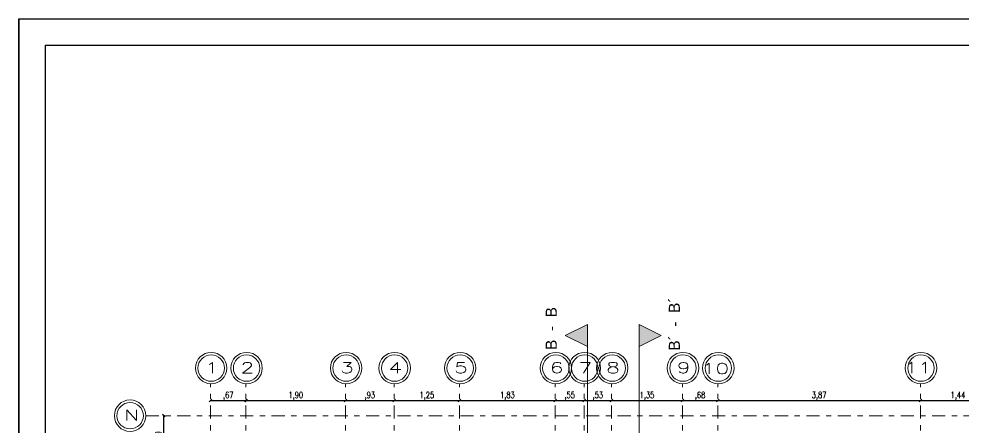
# Model space of a CAD drawing. Header units: metres. Extents: x -50 to 76, y -61 to 14.
# Drawn here: x -50.04 to -32.04, y 6.43 to 14.2 of the extents above; entities that cross this region are included whole.
import ezdxf

# ---------------------------------------------------------------- set-up
doc = ezdxf.new("R2010")
doc.units = ezdxf.units.M
doc.header["$MEASUREMENT"] = 0
doc.linetypes.add('CENTERX2', pattern=[4, 2.5, -0.5, 0.5, -0.5])
doc.linetypes.add('DASHDOT2', pattern=[0.5, 0.25, -0.125, 0, -0.125])
for name, color, linetype, lineweight in [('1 CORTES', 113, 'Continuous', 18), ('_TXT1', 7, 'Continuous', 0), ('achurados', 251, 'Continuous', 0), ('COTAS', 251, 'Continuous', 35), ('EJES', 251, 'CENTERX2', 0), ('F-PLANO 3', 81, 'Continuous', 20)]:
    doc.layers.add(name, color=color, linetype=linetype, lineweight=lineweight)
doc.styles.add('Estilo_Generado_1', font='arial.ttf')
doc.styles.add('ROMANS', font='romans', dxfattribs={"width": 0.7})
doc.dimstyles.new('Copy of ISO-25', dxfattribs={"dimtxt": 0.12, "dimasz": 0.05, "dimexe": 1.25, "dimexo": 0.625, "dimgap": 0.018, "dimtad": 1, "dimzin": 4, "dimtxsty": 'ROMANS', "dimblk": 'OBLIQUE', "dimcen": 2.5, "dimse1": 1, "dimse2": 1, "dimclrd": 251, "dimclrt": 14, "dimadec": 0, "dimazin": 0, "dimtfac": 1, "dimtix": 1, "dimtmove": 0, "dimatfit": 3, "dimldrblk": 'OBLIQUE', "dimfxl": 1, "dimtfill": 1, "dimarcsym": 0})

# ---------------------------------------------------------------- blocks, each defined once
blk = doc.blocks.new('FORMATO')
for p, q in [((-116.387, -6.272), (-56.387, -6.272)), ((-116.387, -41.272), (-116.387, -6.272)), ((-116.387, -6.272), (-116.387, -41.272)), ((-116.387, -6.272), (-116.387, -41.272)), ((-115.887, -6.772), (-56.887, -6.772)), ((-115.887, -6.772), (-115.887, -40.772))]:
    blk.add_line(p, q)
blk = doc.blocks.new('_Oblique')
at = {"color": 0, "linetype": 'ByBlock', "lineweight": -2}
blk.add_line((-0.5, -0.5), (0.5, 0.5), dxfattribs=at)
blk = doc.blocks.new('*D362')
at = {"layer": 'COTAS', "color": 251, "lineweight": -2, "transparency": 16777216}
blk.add_line((-47.271, 5.825), (-47.271, 6.625), dxfattribs=at)
at = {"layer": 'Defpoints', "color": 0, "transparency": 16777216}
for p in [(-47.271, 6.625), (-47.271, 6.625), (-47.271, 5.825)]:
    blk.add_point(p, dxfattribs=at)
at = {"layer": 'COTAS', "color": 251, "lineweight": -2, "transparency": 16777216, "xscale": 0.05, "yscale": 0.05, "zscale": 0.05}
for p, rotation in [((-47.271, 6.625), 90), ((-47.271, 5.825), 270)]:
    blk.add_blockref('_Oblique', p, dxfattribs=dict(at, rotation=rotation))
at = {"layer": 'COTAS', "color": 14, "transparency": 16777216, "insert": (-47.36, 6.225), "char_height": 0.12, "attachment_point": 5, "rotation": 90, "style": 'ROMANS', "bg_fill": 3, "box_fill_scale": 1.25, "bg_fill_color": 256, "bg_fill_true_color": 13158600, "bg_fill_transparency": 0}
blk.add_mtext(',80', dxfattribs=at)
blk = doc.blocks.new('*D309')
at = {"layer": 'COTAS', "color": 251, "lineweight": -2, "transparency": 16777216}
blk.add_line((-46.381, 6.912), (-45.706, 6.912), dxfattribs=at)
at = {"layer": 'Defpoints', "color": 0, "transparency": 16777216}
for p in [(-45.706, 6.912), (-46.381, 6.625), (-45.706, 6.625)]:
    blk.add_point(p, dxfattribs=at)
at = {"layer": 'COTAS', "color": 251, "lineweight": -2, "transparency": 16777216, "xscale": 0.05, "yscale": 0.05, "zscale": 0.05, "rotation": 180}
blk.add_blockref('_Oblique', (-46.381, 6.912), dxfattribs=at)
at = {"layer": 'COTAS', "color": 251, "lineweight": -2, "transparency": 16777216, "xscale": 0.05, "yscale": 0.05, "zscale": 0.05}
blk.add_blockref('_Oblique', (-45.706, 6.912), dxfattribs=at)
at = {"layer": 'COTAS', "color": 14, "transparency": 16777216, "insert": (-46.044, 7.001), "char_height": 0.12, "attachment_point": 5, "style": 'ROMANS', "bg_fill": 3, "box_fill_scale": 1.25, "bg_fill_color": 256, "bg_fill_true_color": 13158600, "bg_fill_transparency": 0}
blk.add_mtext(',67', dxfattribs=at)
blk = doc.blocks.new('*D310')
at = {"layer": 'COTAS', "color": 251, "lineweight": -2, "transparency": 16777216}
blk.add_line((-45.706, 6.912), (-43.806, 6.912), dxfattribs=at)
at = {"layer": 'Defpoints', "color": 0, "transparency": 16777216}
for p in [(-43.806, 6.912), (-43.806, 6.7), (-45.706, 6.625)]:
    blk.add_point(p, dxfattribs=at)
at = {"layer": 'COTAS', "color": 251, "lineweight": -2, "transparency": 16777216, "xscale": 0.05, "yscale": 0.05, "zscale": 0.05, "rotation": 180}
blk.add_blockref('_Oblique', (-45.706, 6.912), dxfattribs=at)
at = {"layer": 'COTAS', "color": 251, "lineweight": -2, "transparency": 16777216, "xscale": 0.05, "yscale": 0.05, "zscale": 0.05}
blk.add_blockref('_Oblique', (-43.806, 6.912), dxfattribs=at)
at = {"layer": 'COTAS', "color": 14, "transparency": 16777216, "insert": (-44.756, 7.001), "char_height": 0.12, "attachment_point": 5, "style": 'ROMANS', "bg_fill": 3, "box_fill_scale": 1.25, "bg_fill_color": 256, "bg_fill_true_color": 13158600, "bg_fill_transparency": 0}
blk.add_mtext('1,90', dxfattribs=at)
blk = doc.blocks.new('*D311')
at = {"layer": 'COTAS', "color": 251, "lineweight": -2, "transparency": 16777216}
blk.add_line((-43.806, 6.912), (-42.881, 6.912), dxfattribs=at)
at = {"layer": 'Defpoints', "color": 0, "transparency": 16777216}
for p in [(-42.881, 6.912), (-43.806, 6.7), (-42.881, 6.7)]:
    blk.add_point(p, dxfattribs=at)
at = {"layer": 'COTAS', "color": 251, "lineweight": -2, "transparency": 16777216, "xscale": 0.05, "yscale": 0.05, "zscale": 0.05, "rotation": 180}
blk.add_blockref('_Oblique', (-43.806, 6.912), dxfattribs=at)
at = {"layer": 'COTAS', "color": 251, "lineweight": -2, "transparency": 16777216, "xscale": 0.05, "yscale": 0.05, "zscale": 0.05}
blk.add_blockref('_Oblique', (-42.881, 6.912), dxfattribs=at)
at = {"layer": 'COTAS', "color": 14, "transparency": 16777216, "insert": (-43.344, 7.001), "char_height": 0.12, "attachment_point": 5, "style": 'ROMANS', "bg_fill": 3, "box_fill_scale": 1.25, "bg_fill_color": 256, "bg_fill_true_color": 13158600, "bg_fill_transparency": 0}
blk.add_mtext(',93', dxfattribs=at)
blk = doc.blocks.new('*D312')
at = {"layer": 'COTAS', "color": 251, "lineweight": -2, "transparency": 16777216}
blk.add_line((-42.881, 6.912), (-41.631, 6.912), dxfattribs=at)
at = {"layer": 'Defpoints', "color": 0, "transparency": 16777216}
for p in [(-41.631, 6.912), (-42.881, 6.7), (-41.631, 6.7)]:
    blk.add_point(p, dxfattribs=at)
at = {"layer": 'COTAS', "color": 251, "lineweight": -2, "transparency": 16777216, "xscale": 0.05, "yscale": 0.05, "zscale": 0.05, "rotation": 180}
blk.add_blockref('_Oblique', (-42.881, 6.912), dxfattribs=at)
at = {"layer": 'COTAS', "color": 251, "lineweight": -2, "transparency": 16777216, "xscale": 0.05, "yscale": 0.05, "zscale": 0.05}
blk.add_blockref('_Oblique', (-41.631, 6.912), dxfattribs=at)
at = {"layer": 'COTAS', "color": 14, "transparency": 16777216, "insert": (-42.256, 7.001), "char_height": 0.12, "attachment_point": 5, "style": 'ROMANS', "bg_fill": 3, "box_fill_scale": 1.25, "bg_fill_color": 256, "bg_fill_true_color": 13158600, "bg_fill_transparency": 0}
blk.add_mtext('1,25', dxfattribs=at)
blk = doc.blocks.new('*D313')
at = {"layer": 'COTAS', "color": 251, "lineweight": -2, "transparency": 16777216}
blk.add_line((-41.631, 6.912), (-39.806, 6.912), dxfattribs=at)
at = {"layer": 'Defpoints', "color": 0, "transparency": 16777216}
for p in [(-39.806, 6.912), (-41.631, 6.7), (-39.806, 6.7)]:
    blk.add_point(p, dxfattribs=at)
at = {"layer": 'COTAS', "color": 251, "lineweight": -2, "transparency": 16777216, "xscale": 0.05, "yscale": 0.05, "zscale": 0.05, "rotation": 180}
blk.add_blockref('_Oblique', (-41.631, 6.912), dxfattribs=at)
at = {"layer": 'COTAS', "color": 251, "lineweight": -2, "transparency": 16777216, "xscale": 0.05, "yscale": 0.05, "zscale": 0.05}
blk.add_blockref('_Oblique', (-39.806, 6.912), dxfattribs=at)
at = {"layer": 'COTAS', "color": 14, "transparency": 16777216, "insert": (-40.719, 7.001), "char_height": 0.12, "attachment_point": 5, "style": 'ROMANS', "bg_fill": 3, "box_fill_scale": 1.25, "bg_fill_color": 256, "bg_fill_true_color": 13158600, "bg_fill_transparency": 0}
blk.add_mtext('1,83', dxfattribs=at)
blk = doc.blocks.new('*D314')
at = {"layer": 'COTAS', "color": 251, "lineweight": -2, "transparency": 16777216}
blk.add_line((-39.806, 6.912), (-39.256, 6.912), dxfattribs=at)
at = {"layer": 'Defpoints', "color": 0, "transparency": 16777216}
for p in [(-39.256, 6.912), (-39.806, 6.7), (-39.256, 6.625)]:
    blk.add_point(p, dxfattribs=at)
at = {"layer": 'COTAS', "color": 251, "lineweight": -2, "transparency": 16777216, "xscale": 0.05, "yscale": 0.05, "zscale": 0.05, "rotation": 180}
blk.add_blockref('_Oblique', (-39.806, 6.912), dxfattribs=at)
at = {"layer": 'COTAS', "color": 251, "lineweight": -2, "transparency": 16777216, "xscale": 0.05, "yscale": 0.05, "zscale": 0.05}
blk.add_blockref('_Oblique', (-39.256, 6.912), dxfattribs=at)
at = {"layer": 'COTAS', "color": 14, "transparency": 16777216, "insert": (-39.531, 7.001), "char_height": 0.12, "attachment_point": 5, "style": 'ROMANS', "bg_fill": 3, "box_fill_scale": 1.25, "bg_fill_color": 256, "bg_fill_true_color": 13158600, "bg_fill_transparency": 0}
blk.add_mtext(',55', dxfattribs=at)
blk = doc.blocks.new('*D315')
at = {"layer": 'COTAS', "color": 251, "lineweight": -2, "transparency": 16777216}
blk.add_line((-39.256, 6.912), (-38.731, 6.912), dxfattribs=at)
at = {"layer": 'Defpoints', "color": 0, "transparency": 16777216}
for p in [(-38.731, 6.912), (-39.256, 6.625), (-38.731, 6.625)]:
    blk.add_point(p, dxfattribs=at)
at = {"layer": 'COTAS', "color": 251, "lineweight": -2, "transparency": 16777216, "xscale": 0.05, "yscale": 0.05, "zscale": 0.05, "rotation": 180}
blk.add_blockref('_Oblique', (-39.256, 6.912), dxfattribs=at)
at = {"layer": 'COTAS', "color": 251, "lineweight": -2, "transparency": 16777216, "xscale": 0.05, "yscale": 0.05, "zscale": 0.05}
blk.add_blockref('_Oblique', (-38.731, 6.912), dxfattribs=at)
at = {"layer": 'COTAS', "color": 14, "transparency": 16777216, "insert": (-38.994, 7.001), "char_height": 0.12, "attachment_point": 5, "style": 'ROMANS', "bg_fill": 3, "box_fill_scale": 1.25, "bg_fill_color": 256, "bg_fill_true_color": 13158600, "bg_fill_transparency": 0}
blk.add_mtext(',53', dxfattribs=at)
blk = doc.blocks.new('*D316')
at = {"layer": 'COTAS', "color": 251, "lineweight": -2, "transparency": 16777216}
blk.add_line((-38.731, 6.912), (-37.381, 6.912), dxfattribs=at)
at = {"layer": 'Defpoints', "color": 0, "transparency": 16777216}
for p in [(-37.381, 6.912), (-38.731, 6.625), (-37.381, 6.625)]:
    blk.add_point(p, dxfattribs=at)
at = {"layer": 'COTAS', "color": 251, "lineweight": -2, "transparency": 16777216, "xscale": 0.05, "yscale": 0.05, "zscale": 0.05, "rotation": 180}
blk.add_blockref('_Oblique', (-38.731, 6.912), dxfattribs=at)
at = {"layer": 'COTAS', "color": 251, "lineweight": -2, "transparency": 16777216, "xscale": 0.05, "yscale": 0.05, "zscale": 0.05}
blk.add_blockref('_Oblique', (-37.381, 6.912), dxfattribs=at)
at = {"layer": 'COTAS', "color": 14, "transparency": 16777216, "insert": (-38.056, 7.001), "char_height": 0.12, "attachment_point": 5, "style": 'ROMANS', "bg_fill": 3, "box_fill_scale": 1.25, "bg_fill_color": 256, "bg_fill_true_color": 13158600, "bg_fill_transparency": 0}
blk.add_mtext('1,35', dxfattribs=at)
blk = doc.blocks.new('*D317')
at = {"layer": 'COTAS', "color": 251, "lineweight": -2, "transparency": 16777216}
blk.add_line((-37.381, 6.912), (-36.706, 6.912), dxfattribs=at)
at = {"layer": 'Defpoints', "color": 0, "transparency": 16777216}
for p in [(-36.706, 6.912), (-37.381, 6.625), (-36.706, 6.625)]:
    blk.add_point(p, dxfattribs=at)
at = {"layer": 'COTAS', "color": 251, "lineweight": -2, "transparency": 16777216, "xscale": 0.05, "yscale": 0.05, "zscale": 0.05, "rotation": 180}
blk.add_blockref('_Oblique', (-37.381, 6.912), dxfattribs=at)
at = {"layer": 'COTAS', "color": 251, "lineweight": -2, "transparency": 16777216, "xscale": 0.05, "yscale": 0.05, "zscale": 0.05}
blk.add_blockref('_Oblique', (-36.706, 6.912), dxfattribs=at)
at = {"layer": 'COTAS', "color": 14, "transparency": 16777216, "insert": (-37.044, 7.001), "char_height": 0.12, "attachment_point": 5, "style": 'ROMANS', "bg_fill": 3, "box_fill_scale": 1.25, "bg_fill_color": 256, "bg_fill_true_color": 13158600, "bg_fill_transparency": 0}
blk.add_mtext(',68', dxfattribs=at)
blk = doc.blocks.new('*D318')
at = {"layer": 'COTAS', "color": 251, "lineweight": -2, "transparency": 16777216}
blk.add_line((-36.706, 6.912), (-32.841, 6.912), dxfattribs=at)
at = {"layer": 'Defpoints', "color": 0, "transparency": 16777216}
for p in [(-32.841, 6.912), (-36.706, 6.625), (-32.841, 6.625)]:
    blk.add_point(p, dxfattribs=at)
at = {"layer": 'COTAS', "color": 251, "lineweight": -2, "transparency": 16777216, "xscale": 0.05, "yscale": 0.05, "zscale": 0.05, "rotation": 180}
blk.add_blockref('_Oblique', (-36.706, 6.912), dxfattribs=at)
at = {"layer": 'COTAS', "color": 251, "lineweight": -2, "transparency": 16777216, "xscale": 0.05, "yscale": 0.05, "zscale": 0.05}
blk.add_blockref('_Oblique', (-32.841, 6.912), dxfattribs=at)
at = {"layer": 'COTAS', "color": 14, "transparency": 16777216, "insert": (-34.774, 7.001), "char_height": 0.12, "attachment_point": 5, "style": 'ROMANS', "bg_fill": 3, "box_fill_scale": 1.25, "bg_fill_color": 256, "bg_fill_true_color": 13158600, "bg_fill_transparency": 0}
blk.add_mtext('3,87', dxfattribs=at)
blk = doc.blocks.new('*D319')
at = {"layer": 'COTAS', "color": 251, "lineweight": -2, "transparency": 16777216}
blk.add_line((-32.841, 6.912), (-31.406, 6.912), dxfattribs=at)
at = {"layer": 'Defpoints', "color": 0, "transparency": 16777216}
for p in [(-31.406, 6.912), (-32.841, 6.625), (-31.406, 6.625)]:
    blk.add_point(p, dxfattribs=at)
at = {"layer": 'COTAS', "color": 251, "lineweight": -2, "transparency": 16777216, "xscale": 0.05, "yscale": 0.05, "zscale": 0.05, "rotation": 180}
blk.add_blockref('_Oblique', (-32.841, 6.912), dxfattribs=at)
at = {"layer": 'COTAS', "color": 251, "lineweight": -2, "transparency": 16777216, "xscale": 0.05, "yscale": 0.05, "zscale": 0.05}
blk.add_blockref('_Oblique', (-31.406, 6.912), dxfattribs=at)
at = {"layer": 'COTAS', "color": 14, "transparency": 16777216, "insert": (-32.124, 7.001), "char_height": 0.12, "attachment_point": 5, "style": 'ROMANS', "bg_fill": 3, "box_fill_scale": 1.25, "bg_fill_color": 256, "bg_fill_true_color": 13158600, "bg_fill_transparency": 0}
blk.add_mtext('1,44', dxfattribs=at)

msp = doc.modelspace()

# ---------------------------------------------------------------- hatches: boundary and pattern name
at = {"layer": '1 CORTES'}
for points in [[(-39.194, 8.367), (-39.615, 8.157), (-39.194, 7.946)], [(-38.204, 8.367), (-38.204, 7.946), (-37.783, 8.157)]]:
    msp.add_hatch(color=256, dxfattribs=at).paths.add_polyline_path(points)

# ---------------------------------------------------------------- linework, layer by layer
for p, q in [((-39.615, 8.157), (-39.194, 8.367)), ((-39.194, 8.367), (-39.194, 7.946)), ((-38.204, 8.367), (-38.204, 7.946)), ((-37.783, 8.157), (-38.204, 8.367)), ((-39.194, 7.946), (-39.615, 8.157)), ((-38.204, 7.946), (-37.783, 8.157))]:
    msp.add_line(p, q, dxfattribs=at)
at = {"layer": 'achurados', "color": 251, "linetype": 'ByBlock'}
for centre in [(-46.37, 7.533), (-45.695, 7.533), (-43.795, 7.533), (-42.87, 7.533), (-41.62, 7.533), (-39.795, 7.533), (-39.245, 7.533), (-38.72, 7.533), (-37.37, 7.533), (-36.695, 7.533), (-32.83, 7.533), (-47.916, 6.625)]:
    msp.add_circle(centre, 0.3, dxfattribs=at)
at = {"layer": 'EJES', "linetype": 'DASHDOT2'}
for p, q in [((-46.381, -10.231), (-46.381, 7.233)), ((-46.381, -10.231), (-46.381, 7.233)), ((-45.706, -10.231), (-45.706, 7.233)), ((-45.706, -10.231), (-45.706, 7.233)), ((-43.806, -10.231), (-43.806, 7.233)), ((-43.806, -10.231), (-43.806, 7.233)), ((-42.881, -10.231), (-42.881, 7.233)), ((-42.881, -10.231), (-42.881, 7.233)), ((-41.631, -10.231), (-41.631, 7.233)), ((-41.631, -10.231), (-41.631, 7.233)), ((-39.806, -10.231), (-39.806, 7.233)), ((-39.256, -10.231), (-39.256, 7.233)), ((-38.731, -10.231), (-38.731, 7.233)), ((-38.731, -10.231), (-38.731, 7.233)), ((-37.381, -10.231), (-37.381, 7.233)), ((-37.381, -10.231), (-37.381, 7.233)), ((-36.706, -10.231), (-36.706, 7.233)), ((-36.706, -10.231), (-36.706, 7.233)), ((-32.841, -10.231), (-32.841, 7.233)), ((-32.841, -10.231), (-32.841, 7.233)), ((-47.616, 6.625), (-24.075, 6.625))]:
    msp.add_line(p, q, dxfattribs=at)
at = {"layer": 'F-PLANO 3', "color": 1, "linetype": 'ByBlock'}
for centre in [(-46.37, 7.533), (-45.695, 7.533), (-43.795, 7.533), (-42.87, 7.533), (-41.62, 7.533), (-39.795, 7.533), (-39.245, 7.533), (-38.72, 7.533), (-37.37, 7.533), (-36.695, 7.533), (-32.83, 7.533), (-47.916, 6.625)]:
    msp.add_circle(centre, 0.252, dxfattribs=at)

# ---------------------------------------------------------------- block references
msp.add_blockref('FORMATO', (66.349, 20.472))

# ---------------------------------------------------------------- texts
at = {"layer": '1 CORTES', "style": 'Estilo_Generado_1'}
for s, p in [('B´  -  B´', (-37.429, 7.867)), ('B  -  B', (-39.778, 7.88))]:
    msp.add_text(s, height=0.2107, rotation=90, dxfattribs=at).set_placement(p)
at = {"layer": '_TXT1', "style": 'ROMANS', "width": 1.5}
for s, height, p in [('1', 0.204, (-46.486, 7.439)), ('2', 0.204, (-45.811, 7.439)), ('3', 0.204, (-43.911, 7.439)), ('4', 0.204, (-42.986, 7.439)), ('5', 0.204, (-41.736, 7.439)), ('6', 0.204, (-39.911, 7.439)), ('7', 0.204, (-39.361, 7.439)), ('8', 0.204, (-38.836, 7.439)), ('9', 0.204, (-37.486, 7.439)), ('10', 0.2042, (-37.015, 7.422)), ('11', 0.2042, (-33.15, 7.439)), ('N', 0.204, (-48.032, 6.531))]:
    msp.add_text(s, height=height, dxfattribs=at).set_placement(p)

# ---------------------------------------------------------------- next in the draw order: dimensions: what is measured, and where the dimension line sits
at = {"layer": 'COTAS'}
dim = msp.add_linear_dim(base=(-45.70644921, 6.91153956), p1=(-46.38144917, 6.625), p2=(-45.70644921, 6.625), dimstyle='Copy of ISO-25', dxfattribs=at)
dim.commit()
dim.dimension.update_dxf_attribs({"geometry": '*D309', "text_midpoint": (-46.04394919, 7.00096813)})
dim = msp.add_linear_dim(base=(-47.271, 6.625), p1=(-47.271, 5.825), p2=(-47.271, 6.625), angle=90, dimstyle='Copy of ISO-25', override={"dimtmove": 1}, dxfattribs=at)
dim.commit()
dim.dimension.update_dxf_attribs({"geometry": '*D362', "text_midpoint": (-47.36, 6.225)})

# ---------------------------------------------------------------- next in the draw order: dimensions: what is measured, and where the dimension line sits
dim = msp.add_linear_dim(base=(-43.806, 6.912), p1=(-45.706, 6.625), p2=(-43.806, 6.7), dimstyle='Copy of ISO-25', override={"dimtmove": 1}, dxfattribs=at)
dim.commit()
dim.dimension.update_dxf_attribs({"geometry": '*D310', "text_midpoint": (-44.756, 7.001)})

# ---------------------------------------------------------------- next in the draw order: dimensions: what is measured, and where the dimension line sits
dim = msp.add_linear_dim(base=(-42.881449171, 6.911539558), p1=(-43.806449171, 6.7), p2=(-42.881449171, 6.7), dimstyle='Copy of ISO-25', override={"dimtmove": 1}, dxfattribs=at)
dim.commit()
dim.dimension.update_dxf_attribs({"geometry": '*D311', "text_midpoint": (-43.343949171, 7.000968129)})

# ---------------------------------------------------------------- next in the draw order: dimensions: what is measured, and where the dimension line sits
dim = msp.add_linear_dim(base=(-41.631, 6.912), p1=(-42.881, 6.7), p2=(-41.631, 6.7), dimstyle='Copy of ISO-25', override={"dimtmove": 1}, dxfattribs=at)
dim.commit()
dim.dimension.update_dxf_attribs({"geometry": '*D312', "text_midpoint": (-42.256, 7.001)})

# ---------------------------------------------------------------- next in the draw order: dimensions: what is measured, and where the dimension line sits
dim = msp.add_linear_dim(base=(-39.806449171, 6.911539558), p1=(-41.631449171, 6.7), p2=(-39.806449171, 6.7), dimstyle='Copy of ISO-25', override={"dimtmove": 1}, dxfattribs=at)
dim.commit()
dim.dimension.update_dxf_attribs({"geometry": '*D313', "text_midpoint": (-40.718949171, 7.000968129)})

# ---------------------------------------------------------------- next in the draw order: dimensions: what is measured, and where the dimension line sits
dim = msp.add_linear_dim(base=(-39.256, 6.912), p1=(-39.806, 6.7), p2=(-39.256, 6.625), dimstyle='Copy of ISO-25', override={"dimtmove": 1}, dxfattribs=at)
dim.commit()
dim.dimension.update_dxf_attribs({"geometry": '*D314', "text_midpoint": (-39.531, 7.001)})

# ---------------------------------------------------------------- next in the draw order: dimensions: what is measured, and where the dimension line sits
dim = msp.add_linear_dim(base=(-38.731449171, 6.911539558), p1=(-39.256449171, 6.625), p2=(-38.731449171, 6.625), dimstyle='Copy of ISO-25', override={"dimtmove": 1}, dxfattribs=at)
dim.commit()
dim.dimension.update_dxf_attribs({"geometry": '*D315', "text_midpoint": (-38.993949171, 7.000968129)})

# ---------------------------------------------------------------- next in the draw order: linework, layer by layer
at = {"layer": '1 CORTES'}
msp.add_line((-39.194, -9.936), (-39.194, 7.946), dxfattribs=at)

# ---------------------------------------------------------------- next in the draw order: dimensions: what is measured, and where the dimension line sits
at = {"layer": 'COTAS'}
dim = msp.add_linear_dim(base=(-37.381, 6.912), p1=(-38.731, 6.625), p2=(-37.381, 6.625), dimstyle='Copy of ISO-25', override={"dimtmove": 1}, dxfattribs=at)
dim.commit()
dim.dimension.update_dxf_attribs({"geometry": '*D316', "text_midpoint": (-38.056, 7.001)})

# ---------------------------------------------------------------- next in the draw order: linework, layer by layer
at = {"layer": '1 CORTES'}
msp.add_line((-38.204, 7.946), (-38.204, -9.936), dxfattribs=at)

# ---------------------------------------------------------------- next in the draw order: dimensions: what is measured, and where the dimension line sits
at = {"layer": 'COTAS'}
dim = msp.add_linear_dim(base=(-36.706449171, 6.911539558), p1=(-37.381449171, 6.625), p2=(-36.706449171, 6.625), dimstyle='Copy of ISO-25', override={"dimtmove": 1}, dxfattribs=at)
dim.commit()
dim.dimension.update_dxf_attribs({"geometry": '*D317', "text_midpoint": (-37.043949171, 7.000968129)})

# ---------------------------------------------------------------- next in the draw order: dimensions: what is measured, and where the dimension line sits
dim = msp.add_linear_dim(base=(-32.841449171, 6.911539558), p1=(-36.706449171, 6.625), p2=(-32.841449171, 6.625), dimstyle='Copy of ISO-25', override={"dimtmove": 1}, dxfattribs=at)
dim.commit()
dim.dimension.update_dxf_attribs({"geometry": '*D318', "text_midpoint": (-34.773949171, 7.000968129)})

# ---------------------------------------------------------------- next in the draw order: dimensions: what is measured, and where the dimension line sits
dim = msp.add_linear_dim(base=(-31.406449171, 6.911539558), p1=(-32.841449171, 6.625), p2=(-31.406449171, 6.625), dimstyle='Copy of ISO-25', override={"dimtmove": 1}, dxfattribs=at)
dim.commit()
dim.dimension.update_dxf_attribs({"geometry": '*D319', "text_midpoint": (-32.123949171, 7.000968129)})

doc.saveas('drawing.dxf')
